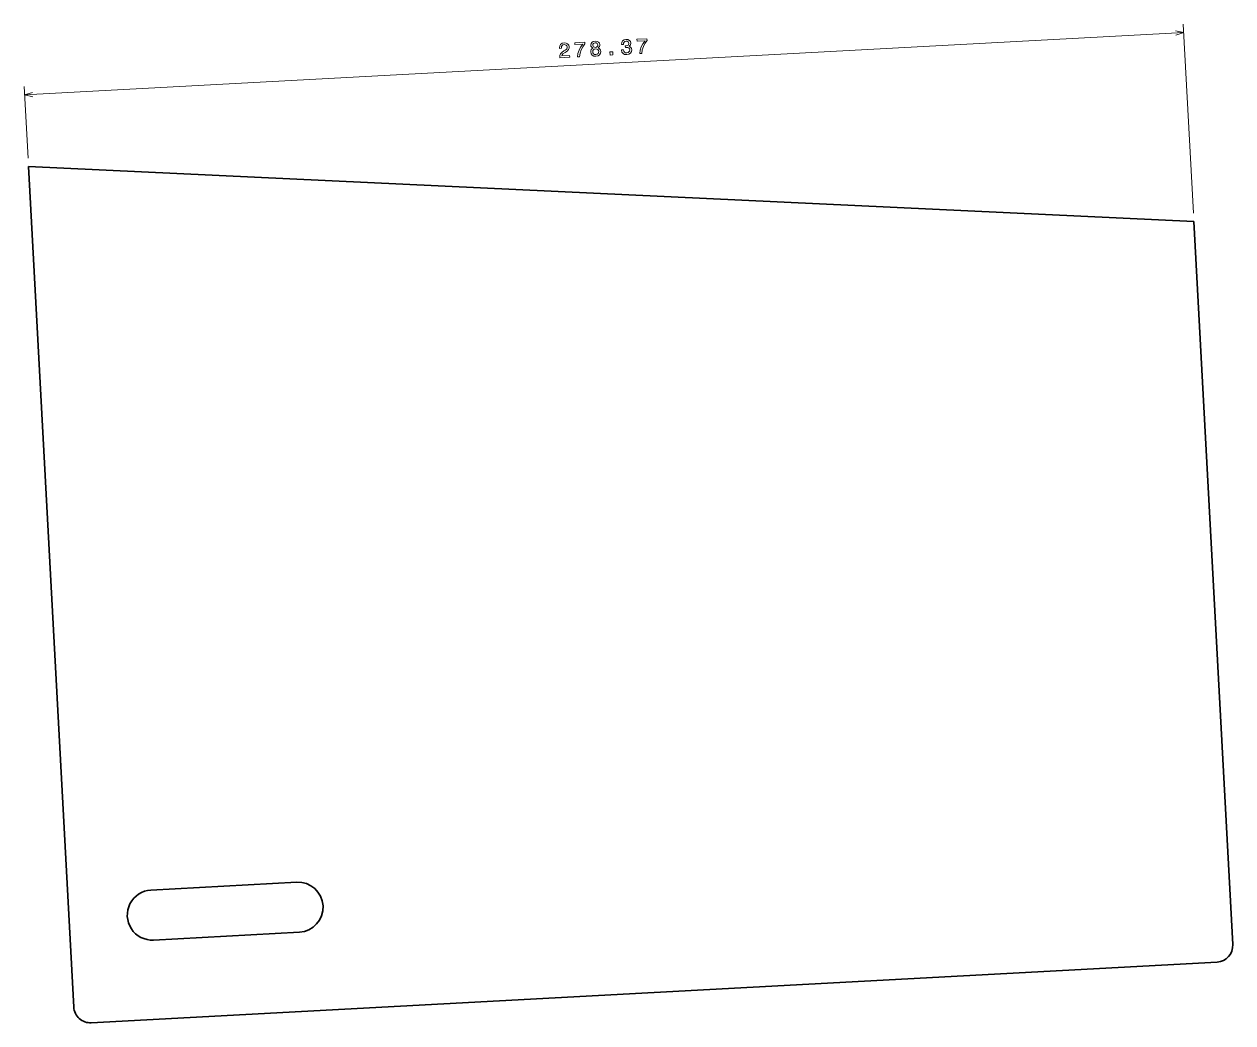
# Model space of a CAD drawing. Extents: x 53 to 343, y 42 to 282.
import ezdxf

# ---------------------------------------------------------------- set-up
doc = ezdxf.new("R2010")
doc.units = 0

msp = doc.modelspace()

# ---------------------------------------------------------------- linework, layer by layer
at = {"color": 7, "lineweight": 13}
for p, q in [((333.21347, 236.188751), (330.771484, 281.523926)), ((52.912964, 264.554077), (330.879059, 279.526825))]:
    msp.add_line(p, q, dxfattribs=at)
at = {"color": 7, "lineweight": 13, "ltscale": 0.429458}
msp.add_line((53.72937, 249.397736), (52.805389, 266.551178), dxfattribs=at)
at = {"color": 7, "lineweight": 35}
for p, q in [((333.321045, 234.19165), (53.836945, 247.400635)), ((64.69043, 45.908188), (53.836945, 247.400635)), ((333.321045, 234.19165), (342.656128, 60.887993)), ((83.209045, 73.945259), (118.15831, 75.828735)), ((118.804077, 63.846123), (83.854797, 61.96265)), ((338.877167, 56.678638), (68.899872, 42.129135))]:
    msp.add_line(p, q, dxfattribs=at)
at = {"color": 7, "lineweight": 13}
for points in [[(328.977844, 278.906036), (330.879059, 279.526825), (328.92215, 279.939819)], [(54.814178, 265.174866), (52.912964, 264.554077), (54.869873, 264.141083)]]:
    msp.add_lwpolyline(points, dxfattribs=at)
for points in [[(181.233154, 273.468964), (183.635284, 273.598358), (183.611969, 274.031464), (181.713425, 273.929199), (181.806427, 274.17157), (181.977142, 274.377747), (182.516861, 274.765411), (182.805847, 274.932495), (183.126556, 275.166931), (183.349686, 275.431488), (183.46965, 275.735931), (183.501831, 276.07605), (183.393433, 276.494446), (183.13884, 276.814087), (182.764862, 277.006042), (182.29245, 277.056366), (181.813614, 276.944702), (181.45874, 276.688232), (181.242401, 276.297791), (181.188675, 275.794891), (181.192474, 275.724365), (181.650742, 275.749054), (181.648575, 275.789337), (181.675446, 276.134247), (181.797852, 276.393341), (182.005722, 276.566162), (182.28978, 276.637024), (182.584579, 276.602386), (182.807907, 276.488159), (182.959488, 276.299347), (183.023148, 276.055298), (183.000366, 275.821747), (182.915268, 275.620209), (182.763336, 275.440308), (182.549896, 275.277283), (182.261459, 275.100128), (181.78476, 274.761322), (181.455185, 274.410248), (181.270416, 273.996246), (181.232346, 273.48407)], [(185.492554, 273.698425), (186.001175, 273.7258), (186.122604, 274.565704), (186.37291, 275.356964), (186.74707, 276.099335), (187.249557, 276.803192), (187.227051, 277.221161), (184.829941, 277.092041), (184.85463, 276.633759), (186.76828, 276.736847), (186.250946, 276.027161), (185.871216, 275.294586), (185.619827, 274.523468)], [(189.19725, 275.786896), (188.948013, 275.63205), (188.782333, 275.426147), (188.684845, 275.173431), (188.665588, 274.87439), (188.770309, 274.430542), (189.020676, 274.095551), (189.410309, 273.894318), (189.928589, 273.836365), (190.432602, 273.949371), (190.79837, 274.191284), (191.011307, 274.551239), (191.072769, 275.004059), (191.016479, 275.299011), (190.89743, 275.54007), (190.705551, 275.726715), (190.446167, 275.854156), (190.641098, 275.98587), (190.773148, 276.159637), (190.8479, 276.365692), (190.864838, 276.614075), (190.764999, 276.967285), (190.538025, 277.24295), (190.185547, 277.410828), (189.733551, 277.457184), (189.284119, 277.362274), (188.951706, 277.157501), (188.750626, 276.858795), (188.694351, 276.497162), (188.732819, 276.25177), (188.829285, 276.054932)], [(189.148499, 274.910522), (189.179443, 275.179871), (189.314636, 275.38916), (189.53421, 275.532288), (189.833923, 275.593903), (190.133484, 275.564575), (190.367142, 275.445862), (190.524048, 275.252289), (190.588776, 274.988098), (190.553879, 274.698334), (190.419495, 274.473907), (190.200485, 274.320709), (189.905807, 274.259369), (189.601212, 274.288422), (189.366989, 274.417236), (189.20929, 274.625916)], [(189.174927, 276.482666), (189.203278, 276.70639), (189.314926, 276.884125), (189.500595, 277.000183), (189.755249, 277.054321), (190.009216, 277.027588), (190.206284, 276.932159), (190.336365, 276.767426), (190.393631, 276.548309), (190.360504, 276.319244), (190.249146, 276.136475), (190.064011, 276.010345), (189.814117, 275.961517), (189.555115, 275.987976), (189.357773, 276.08847), (189.227417, 276.258209)], [(196.056213, 275.368469), (196.058121, 275.333221), (196.164734, 274.854126), (196.420944, 274.504272), (196.806091, 274.292694), (197.304214, 274.233673), (197.823349, 274.347504), (198.204208, 274.59024), (198.437027, 274.956299), (198.50325, 275.414429), (198.44696, 275.709381), (198.323151, 275.945129), (198.131821, 276.121704), (197.882767, 276.244629), (198.195465, 276.53421), (198.287949, 276.973541), (198.191254, 277.362274), (197.95871, 277.647736), (197.596161, 277.815063), (197.109177, 277.854492), (196.660294, 277.749512), (196.324753, 277.509216), (196.117111, 277.144501), (196.066803, 276.672089), (196.06871, 276.636841), (196.516907, 276.66098), (196.539825, 276.985443), (196.658279, 277.224152), (196.862198, 277.376556), (197.156601, 277.442902), (197.420639, 277.416718), (197.617706, 277.321289), (197.742752, 277.156311), (197.800552, 276.927094), (197.768524, 276.677887), (197.656616, 276.505188), (197.450531, 276.393066), (197.165115, 276.347412), (196.968445, 276.341858), (196.989868, 275.944031), (197.236084, 275.967377), (197.555786, 275.939148), (197.798996, 275.831024), (197.950577, 275.642242), (198.014771, 275.388123), (197.975113, 275.093048), (197.840729, 274.868622), (197.616394, 274.720184), (197.311646, 274.658325), (196.991669, 274.691589), (196.751877, 274.83017), (196.592819, 275.064026), (196.519516, 275.393433)], [(200.415039, 274.502258), (200.92366, 274.529633), (201.04509, 275.369537), (201.295395, 276.160797), (201.669556, 276.903168), (202.172043, 277.607025), (202.149536, 278.024994), (199.752426, 277.895874), (199.777115, 277.437592), (201.690765, 277.54068), (201.173431, 276.830994), (200.793701, 276.098419), (200.542313, 275.327301)], [(193.306305, 274.119324), (194.001266, 274.156769), (193.960846, 274.907104), (193.265884, 274.86969)]]:
    msp.add_lwpolyline(points, close=True, dxfattribs=at)
at = {"color": 7, "lineweight": 35}
for centre, radius, start, end in [((118.481201, 69.837425), 6, 273.084777, 93.084775), ((83.531921, 67.953957), 6, 93.084775, 273.084777), ((338.661926, 60.67284), 4, 273.084777, 3.083281), ((68.684631, 46.123337), 4, 183.083279, 273.084777)]:
    msp.add_arc(centre, radius, start, end, dxfattribs=at)

doc.saveas('drawing.dxf')
